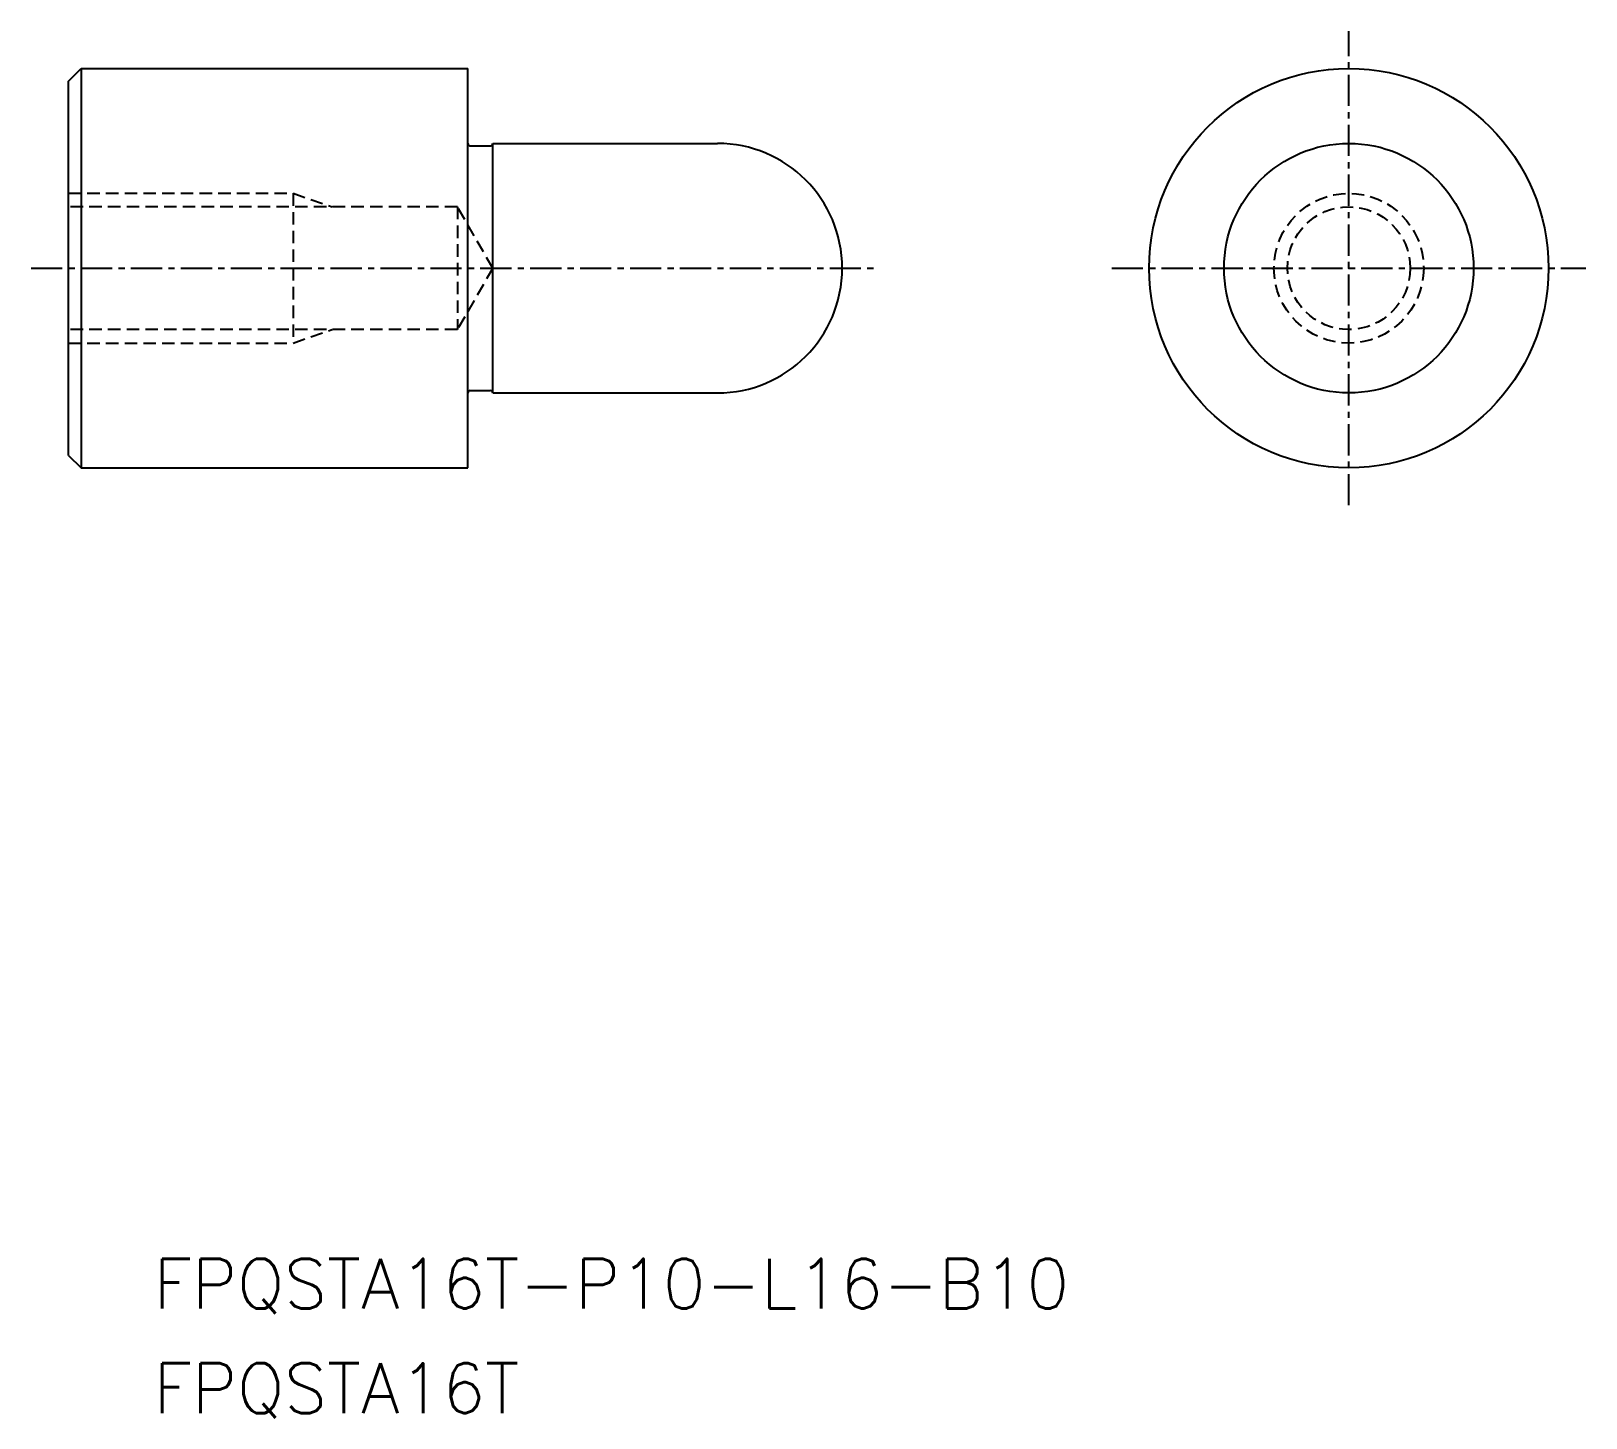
# Model space of a CAD drawing. Extents: x 18.6 to 80.9, y 15.6 to 71.2.
import ezdxf

# ---------------------------------------------------------------- set-up
doc = ezdxf.new("R2010")
doc.units = 0
doc.linetypes.add('CENTER', pattern=[2, 1.25, -0.25, 0.25, -0.25])
doc.linetypes.add('DASHED', pattern=[0.75, 0.5, -0.25])
doc.layers.get('0').update_dxf_attribs({"linetype": 'CONTINUOUS'})
doc.layers.add('CENTER', color=1, linetype='CENTER')
doc.styles.get("Standard").update_dxf_attribs({"font": 'txt.shx'})

msp = doc.modelspace()

# ---------------------------------------------------------------- linework, layer by layer
at = {"color": 7, "linetype": 'CONTINUOUS'}
for p, q in [((20.073, 69.191), (20.573, 69.691)), ((20.073, 54.191), (20.073, 69.191)), ((20.573, 69.691), (36.073, 69.691)), ((20.573, 69.691), (20.573, 53.691)), ((36.073, 66.691), (36.073, 69.691)), ((36.073, 56.691), (36.073, 66.691)), ((37.073, 56.691), (37.073, 66.691)), ((37.073, 66.691), (46.073, 66.691)), ((36.173, 66.591), (36.973, 66.591)), ((36.173, 56.791), (36.973, 56.791)), ((36.073, 53.691), (36.073, 56.691)), ((37.073, 56.691), (46.073, 56.691)), ((20.073, 54.191), (20.573, 53.691)), ((20.573, 53.691), (36.073, 53.691))]:
    msp.add_line(p, q, dxfattribs=at)
at = {"color": 3, "linetype": 'DASHED'}
for p, q in [((20.073, 64.691), (29.073, 64.691)), ((29.073, 64.691), (29.073, 58.691)), ((29.073, 64.691), (30.636, 64.149)), ((35.654, 64.149), (20.073, 64.149)), ((37.073, 61.691), (35.654, 64.149)), ((35.654, 64.149), (35.654, 59.232)), ((37.073, 61.691), (35.654, 59.232)), ((35.654, 59.232), (20.073, 59.232)), ((29.073, 58.691), (30.636, 59.232)), ((20.073, 58.691), (29.073, 58.691))]:
    msp.add_line(p, q, dxfattribs=at)
at = {"color": 7, "linetype": 'CONTINUOUS'}
for radius in [8, 5]:
    msp.add_circle((71.375, 61.691), radius, dxfattribs=at)
at = {"color": 3, "linetype": 'DASHED'}
for radius in [3, 2.458]:
    msp.add_circle((71.375, 61.691), radius, dxfattribs=at)
at = {"color": 7, "linetype": 'CONTINUOUS'}
for centre, radius, start, end in [((36.173, 66.691), 0.1, 180, 270), ((36.973, 66.691), 0.1, 270, 0), ((46.073, 61.691), 5, 270, 90), ((36.173, 56.691), 0.1, 90, 180), ((36.973, 56.691), 0.1, 0, 90)]:
    msp.add_arc(centre, radius, start, end, dxfattribs=at)
msp.add_point((36.073, 61.691), dxfattribs=at)
at = {"layer": 'CENTER', "color": 1, "linetype": 'CENTER'}
for p, q in [((71.375, 52.191), (71.375, 71.191)), ((18.573, 61.691), (52.573, 61.691)), ((61.875, 61.691), (80.875, 61.691))]:
    msp.add_line(p, q, dxfattribs=at)
msp.add_point((71.375, 61.691), dxfattribs=at)

# ---------------------------------------------------------------- texts
at = {"color": 7, "linetype": 'CONTINUOUS'}
for s, p in [('FPQSTA16T-P10-L16-B10', (23.482, 20)), ('FPQSTA16T', (23.482, 15.813))]:
    msp.add_text(s, height=2, dxfattribs=at).set_placement(p)

doc.saveas('drawing.dxf')
